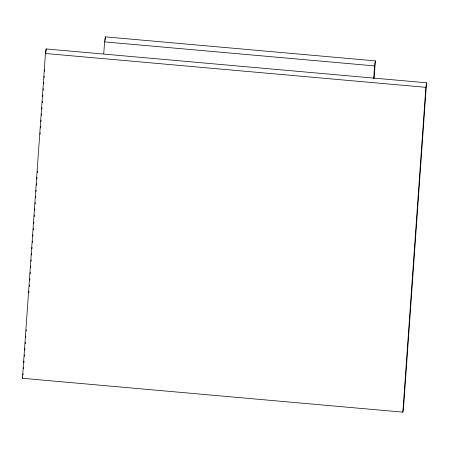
<?xml version="1.0" encoding="UTF-8"?>
<svg xmlns="http://www.w3.org/2000/svg" width="449" height="449" viewBox="0 0 449 449"><rect width="100%" height="100%" fill="white"/><g stroke="black" fill="none" stroke-linecap="round" stroke-linejoin="round"><path stroke-width="0.67" d="M22.45 378.294L45.45 53.487L46.146 48.947L426.55 82.796L403.55 407.602L402.854 412.148L22.45 378.294L22.646 376.997M23.494 368.865L23.589 367.467M23.937 362.579L24.038 361.181M24.381 356.287L24.482 354.895M24.83 350.001L24.925 348.604M25.273 343.715L25.369 342.318M25.716 337.429L25.818 336.032M26.16 331.143L26.261 329.746M28.882 292.726L28.983 291.328M29.325 286.44L29.426 285.042M29.774 280.154L29.87 278.756M30.218 273.868L30.319 272.47M30.661 267.576L30.762 266.184M31.11 261.29L31.206 259.892M31.553 255.004L31.655 253.606M31.997 248.718L32.098 247.32M32.446 242.432L32.541 241.034M32.889 236.146L32.99 234.748M33.333 229.86L33.434 228.462M33.782 223.574L33.877 222.176M34.276 216.586L34.371 215.189M34.719 210.3L34.82 208.903M35.162 204.014L35.263 202.617M35.611 197.728L35.707 196.331M36.055 191.442L36.15 190.045M36.498 185.156L36.599 183.759M36.941 178.87L37.043 177.473M37.39 172.579L37.486 171.181M40.107 134.161L40.208 132.764M40.556 127.875L40.651 126.478M40.999 121.589L41.1 120.192M41.443 115.303L41.544 113.906M41.892 109.017L41.987 107.62M42.335 102.731L42.436 101.334M42.778 96.445L42.88 95.048M43.227 90.159L43.323 88.762M43.671 83.868L43.772 82.476M44.114 77.582L44.215 76.184M44.563 71.296L44.659 69.898M45.893 52.438L46.146 48.947M103.747 53.757L104.589 41.88L105.358 36.852L375.347 60.879L374.112 78.339M105.111 40.343L105.358 36.852M373.686 78.48L374.578 65.908L375.347 60.879M402.854 412.148L425.854 87.342L426.55 82.796M22.944 375.05L23.146 373.753M104.589 41.88L374.578 65.908M45.45 53.487L425.854 87.342"/></g></svg>
